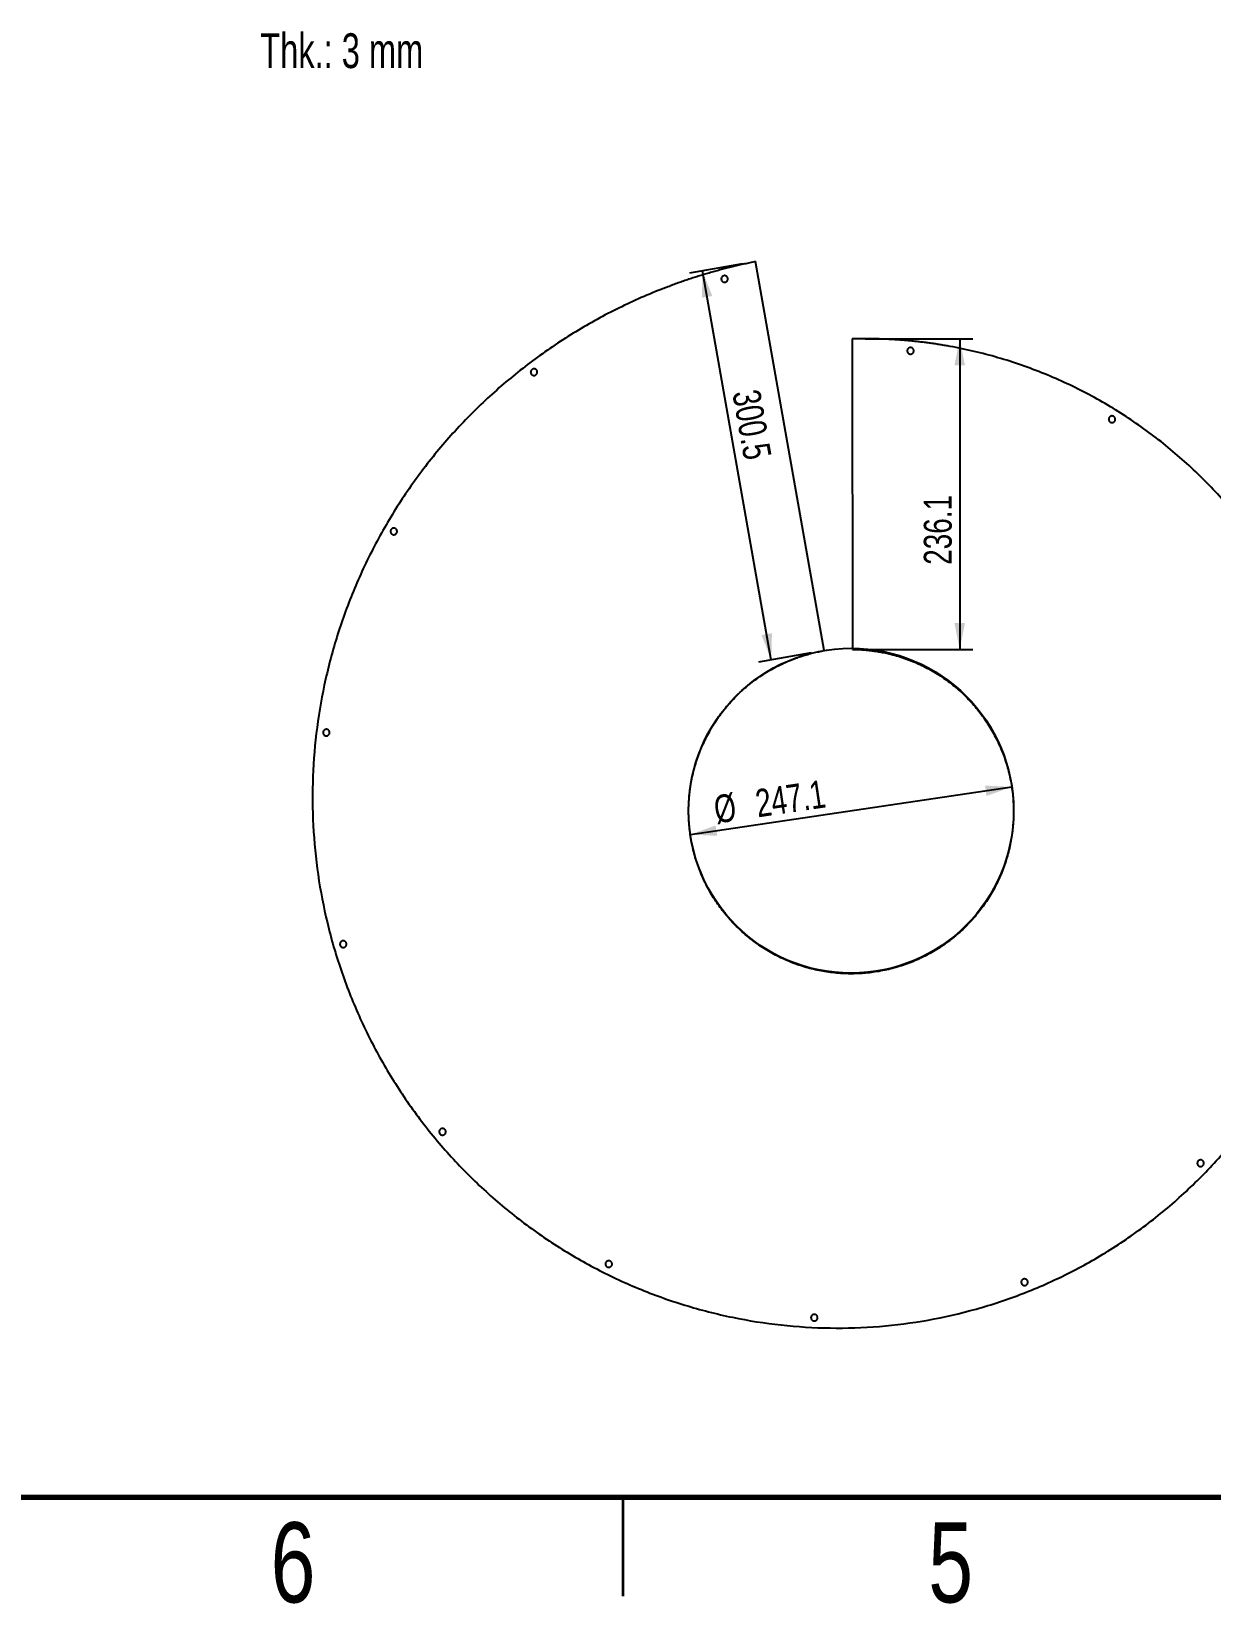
# Model space of a CAD drawing. Header units: millimetres. Extents: x 12 to 2088, y 10 to 1476.
# Drawn here: x 575 to 1023, y 10 to 607 of the extents above; entities that cross this region are included whole.
import ezdxf

# ---------------------------------------------------------------- set-up
doc = ezdxf.new("R2010")
doc.units = ezdxf.units.MM
doc.header["$LTSCALE"] = 5
doc.layers.add('SHEET', color=179, linetype='Continuous')
doc.styles.add('SLDTEXTSTYLE0', font='TXT', dxfattribs={"width": 0.75})
doc.styles.add('SLDTEXTSTYLE4', font='TXT', dxfattribs={"width": 0.7})
doc.dimstyles.new('SLDDIMSTYLE5', dxfattribs={"dimtxt": 10.583333, "dimasz": 10, "dimexe": 0, "dimexo": 0.0625, "dimgap": 2.645833, "dimtad": 1, "dimdec": 1, "dimlfac": 2, "dimrnd": 1e-09, "dimzin": 12, "dimdsep": 46, "dimtxsty": 'SLDTEXTSTYLE0', "dimsah": 1, "dimcen": 0.09, "dimadec": 0, "dimazin": 3, "dimtfac": 1, "dimtdec": 1, "dimtofl": 0, "dimtmove": 0, "dimatfit": 3, "dimfxl": 1, "dimfrac": 2, "dimtolj": 1, "dimtzin": 12, "dimarcsym": 0})
doc.dimstyles.new('SLDDIMSTYLE6', dxfattribs={"dimtxt": 10.583333, "dimasz": 10, "dimexe": 0, "dimexo": 0.0625, "dimgap": 2.645833, "dimtad": 1, "dimdec": 1, "dimlfac": 2, "dimrnd": 1e-09, "dimzin": 12, "dimdsep": 46, "dimtxsty": 'SLDTEXTSTYLE0', "dimsah": 1, "dimcen": 0, "dimadec": 0, "dimazin": 3, "dimtfac": 1, "dimtdec": 1, "dimtmove": 0, "dimatfit": 3, "dimfxl": 1, "dimfrac": 2, "dimtolj": 1, "dimtzin": 12, "dimarcsym": 0})

# ---------------------------------------------------------------- blocks, each defined once
blk = doc.blocks.new('_D_14')
at = {"layer": 'SHEET'}
blk.add_line((825.73, 302.11), (947.93, 320.21), dxfattribs=at)
for points in [[(947.93, 320.21), (937.75, 320.73), (938.33, 316.77)], [(825.73, 302.11), (835.92, 301.6), (835.33, 305.55)]]:
    blk.add_solid(points, dxfattribs=at)
at = {"layer": 'SHEET', "char_height": 10.583, "attachment_point": 1, "rotation": 8.42723, "style": 'SLDTEXTSTYLE0'}
for s, insert in [('%%c', (834.05, 316.72)), ('247.1', (849.85, 319.07))]:
    blk.add_mtext(s, dxfattribs=dict(at, insert=insert))
blk = doc.blocks.new('_D_15')
at = {"layer": 'SHEET'}
for p, q in [((892.22, 490.55), (933.12, 490.55)), ((928.12, 490.55), (928.12, 372.52)), ((892.38, 372.52), (933.12, 372.52))]:
    blk.add_line(p, q, dxfattribs=at)
for points in [[(928.12, 490.55), (926.12, 480.55), (930.12, 480.55)], [(928.12, 372.52), (930.12, 382.52), (926.12, 382.52)]]:
    blk.add_solid(points, dxfattribs=at)
at = {"layer": 'SHEET', "insert": (914.48, 404.67), "char_height": 10.583, "attachment_point": 1, "rotation": 90, "style": 'SLDTEXTSTYLE0'}
blk.add_mtext('236.1', dxfattribs=at)
blk = doc.blocks.new('_D_16')
at = {"layer": 'SHEET'}
for p, q in [((845.55, 519.08), (825.44, 515.53)), ((856.51, 368.47), (830.36, 516.4)), ((871.69, 371.15), (851.58, 367.6))]:
    blk.add_line(p, q, dxfattribs=at)
for points in [[(830.36, 516.4), (830.13, 506.21), (834.07, 506.9)], [(856.51, 368.47), (856.74, 378.66), (852.8, 377.97)]]:
    blk.add_solid(points, dxfattribs=at)
at = {"layer": 'SHEET', "insert": (852.07, 471.98), "char_height": 10.583, "attachment_point": 1, "rotation": 280.02247, "style": 'SLDTEXTSTYLE0'}
blk.add_mtext('300.5', dxfattribs=at)

msp = doc.modelspace()

# ---------------------------------------------------------------- linework, layer by layer
at = {"color": 7, "linetype": 'Continuous', "lineweight": 25}
for p, q in [((876.613, 372.022), (850.469, 519.955)), ((887.223, 490.551), (887.376, 372.524))]:
    msp.add_line(p, q, dxfattribs=at)
at = {"color": 7, "linetype": 'Continuous', "lineweight": 70}
msp.add_line((2050, 50), (50, 50), dxfattribs=at)
at = {"color": 7, "linetype": 'Continuous', "lineweight": 35}
msp.add_line((800, 50), (800, 12.5), dxfattribs=at)
at = {"color": 7, "linetype": 'Continuous', "lineweight": 25}
for points, knots in [([(850.469, 519.955), (850.119, 519.884), (849.418, 519.743), (848.369, 519.524), (847.322, 519.301), (846.276, 519.072), (845.231, 518.838), (844.188, 518.599), (843.147, 518.355), (842.107, 518.106), (841.069, 517.851), (840.032, 517.591), (838.997, 517.326), (837.963, 517.056), (836.931, 516.781), (835.901, 516.5), (834.872, 516.215), (833.844, 515.924), (832.818, 515.628), (831.794, 515.326), (830.771, 515.02), (829.75, 514.708), (828.73, 514.392), (827.712, 514.07), (826.695, 513.742), (825.68, 513.41), (824.666, 513.072), (823.654, 512.73), (822.644, 512.382), (821.635, 512.029), (820.627, 511.67), (819.621, 511.307), (818.617, 510.938), (817.614, 510.564), (816.613, 510.185), (815.613, 509.801), (812.038, 508.407), (805.952, 505.859), (797.491, 501.866), (789.218, 497.502), (781.143, 492.77), (773.283, 487.686), (765.662, 482.259), (758.293, 476.498), (748.819, 468.384), (737.664, 457.462), (725.515, 443.205), (714.687, 427.926), (705.283, 411.726), (697.369, 394.753), (691.029, 377.127), (686.301, 359.007), (683.246, 340.525), (681.874, 321.847), (682.222, 303.118), (684.267, 284.503), (688.021, 266.15), (693.432, 248.221), (700.482, 230.865), (709.091, 214.234), (719.213, 198.471), (730.74, 183.711), (743.601, 170.09), (757.664, 157.722), (772.831, 146.726), (788.951, 137.192), (805.904, 129.22), (823.523, 122.87), (841.671, 118.22), (860.17, 115.296), (878.869, 114.15), (897.588, 114.775), (916.166, 117.194), (934.425, 121.363), (952.203, 127.275), (969.33, 134.854), (985.646, 144.061), (1001.001, 154.786), (1015.241, 166.961), (1028.237, 180.448), (1039.853, 195.148), (1049.986, 210.9), (1058.521, 227.58), (1065.388, 245.006), (1070.495, 263.032), (1073.811, 281.467), (1075.274, 300.145), (1074.89, 318.872), (1072.629, 337.473), (1068.539, 355.753), (1062.624, 373.532), (1054.971, 390.627), (1045.621, 406.865), (1034.694, 422.079), (1022.269, 436.103), (1008.498, 448.8), (995.986, 458.155), (985.456, 464.844), (977.311, 469.449), (968.944, 473.626), (960.364, 477.371), (951.602, 480.673), (942.688, 483.517), (933.644, 485.894), (926.925, 487.293), (922.62, 488.051), (920.768, 488.358), (918.915, 488.645), (917.061, 488.913), (915.206, 489.161), (913.349, 489.39), (911.491, 489.6), (909.632, 489.79), (907.772, 489.96), (905.91, 490.111), (904.047, 490.243), (902.183, 490.355), (900.317, 490.448), (898.45, 490.522), (896.582, 490.576), (894.712, 490.61), (892.842, 490.625), (890.97, 490.621), (889.096, 490.598), (887.847, 490.567), (887.223, 490.551)], [0, 0, 0, 0, 0.00089551, 0.00179064, 0.00268539, 0.0035798, 0.00447389, 0.00536768, 0.00626119, 0.00715445, 0.00804747, 0.00894029, 0.00983293, 0.0107254, 0.01161773, 0.01250994, 0.01340206, 0.01429411, 0.01518611, 0.01607809, 0.01697006, 0.01786205, 0.01875409, 0.01964619, 0.02053839, 0.02143069, 0.02232313, 0.02321573, 0.0241085, 0.02500148, 0.02589469, 0.02678815, 0.02768187, 0.0285759, 0.02947024, 0.03036491, 0.03125996, 0.03908656, 0.0468947, 0.05469982, 0.06251737, 0.07034356, 0.07815147, 0.08595667, 0.09377475, 0.10940531, 0.12502428, 0.1406547, 0.15627369, 0.17190414, 0.18752301, 0.20315248, 0.21877226, 0.23440349, 0.2500214, 0.26565246, 0.28127043, 0.29690194, 0.31251939, 0.32815086, 0.3437682, 0.35939911, 0.37501696, 0.39064749, 0.40626557, 0.4218957, 0.4375141, 0.45314414, 0.46876249, 0.48439311, 0.5000108, 0.51564161, 0.53125896, 0.54689083, 0.56250704, 0.57813751, 0.59375496, 0.60938559, 0.62500278, 0.64063263, 0.65625045, 0.6718805, 0.68749802, 0.70312957, 0.7187454, 0.73437602, 0.74999265, 0.76562169, 0.78123975, 0.79687309, 0.81248672, 0.82811864, 0.84373353, 0.8593649, 0.87498021, 0.89060971, 0.90622672, 0.91405679, 0.9218625, 0.92966448, 0.93748341, 0.94531392, 0.95311959, 0.96092132, 0.96874, 0.97030936, 0.97187703, 0.9734432, 0.97500802, 0.97657166, 0.97813429, 0.97969608, 0.9812572, 0.98281782, 0.98437811, 0.98593823, 0.98749836, 0.98905867, 0.99061933, 0.9921805, 0.99374235, 0.99530506, 0.99686879, 0.99843372, 1, 1, 1, 1]), ([(838.617, 514.627), (838.728, 514.638), (838.948, 514.635), (839.267, 514.54), (839.547, 514.363), (839.779, 514.126), (839.937, 513.834), (840.008, 513.51), (840.003, 513.179), (839.905, 512.861), (839.724, 512.583), (839.485, 512.353), (839.191, 512.197), (838.867, 512.126), (838.535, 512.13), (838.216, 512.225), (837.936, 512.403), (837.704, 512.639), (837.546, 512.932), (837.475, 513.255), (837.48, 513.587), (837.578, 513.905), (837.759, 514.183), (837.998, 514.413), (838.292, 514.569), (838.507, 514.615), (838.617, 514.627)], [0, 0, 0, 0, 0.0422133, 0.0828822, 0.1250037, 0.1672036, 0.2078366, 0.2499997, 0.2920714, 0.3327078, 0.3749957, 0.4170593, 0.4577312, 0.4999967, 0.5421893, 0.5828554, 0.6249967, 0.6671861, 0.7078178, 0.7499919, 0.7920619, 0.8327, 0.8749894, 0.9170903, 0.9577625, 1, 1, 1, 1]), ([(909.522, 487.284), (909.633, 487.275), (909.848, 487.232), (910.145, 487.082), (910.389, 486.856), (910.577, 486.582), (910.681, 486.266), (910.693, 485.935), (910.628, 485.609), (910.475, 485.313), (910.247, 485.072), (909.97, 484.889), (909.652, 484.79), (909.32, 484.78), (908.993, 484.844), (908.696, 484.994), (908.452, 485.219), (908.265, 485.494), (908.161, 485.811), (908.148, 486.142), (908.213, 486.467), (908.367, 486.763), (908.595, 487.004), (908.872, 487.187), (909.19, 487.287), (909.41, 487.294), (909.522, 487.284)], [0, 0, 0, 0, 0.0421826, 0.082841, 0.124932, 0.1672415, 0.207852, 0.2498711, 0.2919826, 0.3326455, 0.3749551, 0.4168765, 0.4575242, 0.4998976, 0.5421451, 0.5827999, 0.6248409, 0.6672007, 0.7078723, 0.7499437, 0.7919796, 0.8326435, 0.8750473, 0.9170086, 0.9576572, 1, 1, 1, 1]), ([(766.16, 479.185), (766.271, 479.196), (766.49, 479.193), (766.809, 479.098), (767.088, 478.92), (767.319, 478.682), (767.475, 478.388), (767.543, 478.064), (767.536, 477.733), (767.437, 477.415), (767.256, 477.137), (767.017, 476.907), (766.724, 476.75), (766.4, 476.679), (766.068, 476.682), (765.749, 476.777), (765.47, 476.956), (765.24, 477.194), (765.083, 477.488), (765.015, 477.813), (765.022, 478.144), (765.121, 478.462), (765.302, 478.74), (765.541, 478.97), (765.835, 479.127), (766.049, 479.173), (766.16, 479.185)], [0, 0, 0, 0, 0.0422335, 0.0828744, 0.1249724, 0.1670992, 0.2077188, 0.2499417, 0.2919738, 0.3326229, 0.3749155, 0.4170473, 0.4577148, 0.4998913, 0.5422021, 0.5828412, 0.6248818, 0.6670524, 0.7077348, 0.7500175, 0.7919807, 0.8326317, 0.8750135, 0.9171573, 0.957826, 1, 1, 1, 1]), ([(986.086, 461.26), (986.197, 461.253), (986.413, 461.214), (986.713, 461.069), (986.962, 460.848), (987.155, 460.578), (987.267, 460.264), (987.288, 459.933), (987.234, 459.606), (987.089, 459.305), (986.869, 459.058), (986.597, 458.867), (986.282, 458.76), (985.95, 458.744), (985.623, 458.802), (985.323, 458.947), (985.075, 459.168), (984.881, 459.438), (984.769, 459.752), (984.748, 460.083), (984.803, 460.41), (984.947, 460.711), (985.168, 460.959), (985.439, 461.149), (985.754, 461.256), (985.975, 461.267), (986.086, 461.26)], [0, 0, 0, 0, 0.0420964, 0.0827656, 0.124958, 0.1672653, 0.2079133, 0.2499302, 0.2921508, 0.3328191, 0.37504, 0.4169772, 0.4576029, 0.5000037, 0.5420663, 0.5827328, 0.6249546, 0.6672667, 0.7079124, 0.7499215, 0.7921353, 0.8328029, 0.8750309, 0.9169987, 0.9576256, 1, 1, 1, 1]), ([(712.85, 418.619), (712.961, 418.632), (713.181, 418.631), (713.5, 418.538), (713.78, 418.36), (714.012, 418.124), (714.169, 417.83), (714.239, 417.506), (714.235, 417.175), (714.14, 416.856), (713.962, 416.576), (713.726, 416.342), (713.435, 416.182), (713.111, 416.108), (712.78, 416.108), (712.46, 416.202), (712.181, 416.379), (711.949, 416.616), (711.791, 416.909), (711.721, 417.233), (711.725, 417.565), (711.821, 417.884), (711.998, 418.164), (712.234, 418.398), (712.526, 418.558), (712.74, 418.607), (712.85, 418.619)], [0, 0, 0, 0, 0.0422118, 0.0828431, 0.1249931, 0.167057, 0.2076958, 0.2499894, 0.2920576, 0.3327311, 0.3749906, 0.4171905, 0.4578546, 0.4999904, 0.5421771, 0.5828072, 0.624985, 0.6670474, 0.7076871, 0.749983, 0.7920551, 0.8327307, 0.8749917, 0.917204, 0.9578691, 1, 1, 1, 1]), ([(887.376, 372.524), (887.563, 372.522), (887.936, 372.518), (888.497, 372.507), (889.057, 372.49), (889.617, 372.469), (890.177, 372.442), (890.737, 372.41), (891.296, 372.373), (891.854, 372.331), (892.413, 372.284), (892.971, 372.232), (893.528, 372.174), (894.086, 372.112), (894.643, 372.044), (895.199, 371.972), (895.755, 371.894), (896.311, 371.811), (896.867, 371.723), (897.422, 371.629), (897.977, 371.531), (898.532, 371.428), (899.87, 371.166), (901.975, 370.692), (904.819, 369.907), (907.617, 368.989), (911.281, 367.588), (915.736, 365.506), (920.82, 362.503), (925.601, 359.035), (930.02, 355.128), (934.045, 350.816), (937.641, 346.132), (940.78, 341.131), (943.422, 335.857), (945.547, 330.354), (947.134, 324.666), (948.181, 318.854), (948.663, 312.976), (948.581, 307.078), (947.932, 301.208), (946.734, 295.425), (944.989, 289.791), (942.713, 284.35), (939.921, 279.145), (936.653, 274.226), (932.933, 269.649), (928.792, 265.449), (924.261, 261.661), (919.395, 258.315), (914.236, 255.455), (908.828, 253.102), (903.212, 251.276), (897.45, 249.984), (891.597, 249.253), (885.701, 249.084), (879.808, 249.482), (873.98, 250.431), (868.276, 251.932), (862.741, 253.972), (857.421, 256.536), (852.366, 259.587), (847.631, 263.105), (843.254, 267.058), (839.271, 271.419), (835.715, 276.133), (832.63, 281.161), (830.039, 286.459), (827.966, 291.989), (826.419, 297.689), (825.427, 303.503), (824.994, 309.385), (825.127, 315.289), (825.812, 321.155), (827.054, 326.921), (828.84, 332.542), (831.159, 337.973), (833.976, 343.163), (837.273, 348.054), (841.021, 352.608), (845.194, 356.788), (849.738, 360.559), (853.806, 363.322), (857.2, 365.289), (859.816, 366.642), (862.498, 367.87), (864.659, 368.739), (866.26, 369.324), (867.277, 369.675), (868.298, 370.009), (869.323, 370.325), (870.352, 370.622), (871.386, 370.901), (872.423, 371.162), (873.465, 371.405), (874.51, 371.63), (875.559, 371.837), (876.262, 371.96), (876.613, 372.022)], [0, 0, 0, 0, 0.0014875, 0.0029743, 0.0044606, 0.0059464, 0.007432, 0.0089173, 0.0104026, 0.011888, 0.0133736, 0.0148594, 0.0163458, 0.0178327, 0.0193202, 0.0208086, 0.022298, 0.0237883, 0.0252799, 0.0267728, 0.0282671, 0.029763, 0.0312605, 0.0391085, 0.0469222, 0.0547194, 0.0625181, 0.0781132, 0.0937668, 0.1094209, 0.1250154, 0.1406138, 0.1562641, 0.1719146, 0.1875128, 0.2031105, 0.2187615, 0.234415, 0.2500102, 0.2656038, 0.2812588, 0.2969153, 0.3125075, 0.3281022, 0.3437562, 0.359415, 0.3750049, 0.3906009, 0.4062536, 0.4219086, 0.4375023, 0.4530995, 0.468751, 0.4844034, 0.4999997, 0.5155983, 0.5312485, 0.5469023, 0.5624972, 0.5780966, 0.5937459, 0.6094003, 0.6249946, 0.6405923, 0.6562434, 0.6718976, 0.6874921, 0.7030874, 0.7187408, 0.7343976, 0.7499896, 0.7655845, 0.7812383, 0.7968959, 0.8124871, 0.8280815, 0.8437358, 0.8593917, 0.8749846, 0.8905787, 0.9062334, 0.9218894, 0.9374821, 0.9452839, 0.9530823, 0.960895, 0.9687398, 0.971599, 0.9744522, 0.9773002, 0.9801438, 0.982984, 0.9858216, 0.9886574, 0.9914923, 0.9943271, 0.9971627, 1, 1, 1, 1]), ([(687.197, 342.104), (687.308, 342.118), (687.527, 342.121), (687.848, 342.032), (688.13, 341.858), (688.365, 341.624), (688.527, 341.334), (688.604, 341.011), (688.607, 340.679), (688.518, 340.358), (688.347, 340.074), (688.116, 339.836), (687.827, 339.67), (687.506, 339.591), (687.174, 339.588), (686.853, 339.677), (686.571, 339.851), (686.335, 340.084), (686.173, 340.375), (686.097, 340.698), (686.094, 341.03), (686.183, 341.351), (686.354, 341.634), (686.585, 341.873), (686.874, 342.038), (687.087, 342.091), (687.197, 342.104)], [0, 0, 0, 0, 0.0421375, 0.0827571, 0.1249668, 0.1669935, 0.2076447, 0.2499409, 0.2920725, 0.3327404, 0.3749167, 0.4172272, 0.4578641, 0.4999069, 0.5420694, 0.5827517, 0.6250421, 0.6670011, 0.7076542, 0.7500386, 0.7921584, 0.832828, 0.8750224, 0.9172504, 0.9578883, 1, 1, 1, 1]), ([(693.584, 261.648), (693.693, 261.664), (693.913, 261.67), (694.235, 261.586), (694.52, 261.417), (694.761, 261.189), (694.93, 260.902), (695.015, 260.581), (695.026, 260.25), (694.946, 259.927), (694.781, 259.639), (694.555, 259.397), (694.269, 259.226), (693.949, 259.141), (693.617, 259.131), (693.295, 259.215), (693.01, 259.384), (692.769, 259.612), (692.6, 259.899), (692.515, 260.22), (692.504, 260.551), (692.584, 260.874), (692.749, 261.162), (692.975, 261.404), (693.261, 261.576), (693.474, 261.632), (693.584, 261.648)], [0, 0, 0, 0, 0.0419938, 0.0826176, 0.1249616, 0.1670165, 0.2076754, 0.249912, 0.2921919, 0.33284, 0.3748789, 0.4171042, 0.4577799, 0.4999885, 0.5419626, 0.5825874, 0.6249538, 0.6670123, 0.707673, 0.749912, 0.7921796, 0.8328295, 0.8748851, 0.9171333, 0.9578098, 1, 1, 1, 1]), ([(731.322, 190.295), (731.432, 190.313), (731.651, 190.322), (731.974, 190.244), (732.264, 190.081), (732.509, 189.858), (732.685, 189.576), (732.778, 189.257), (732.796, 188.926), (732.722, 188.601), (732.562, 188.311), (732.34, 188.065), (732.056, 187.89), (731.737, 187.8), (731.406, 187.786), (731.082, 187.864), (730.793, 188.027), (730.547, 188.25), (730.371, 188.532), (730.279, 188.851), (730.26, 189.183), (730.334, 189.507), (730.495, 189.797), (730.717, 190.043), (731, 190.218), (731.212, 190.278), (731.322, 190.295)], [0, 0, 0, 0, 0.0419656, 0.0826104, 0.1249645, 0.1670943, 0.2077548, 0.2499146, 0.2922197, 0.3328476, 0.3748786, 0.4170343, 0.457708, 0.4999887, 0.5419432, 0.5825894, 0.6249597, 0.6670819, 0.7077443, 0.7499183, 0.7922127, 0.8328423, 0.8748858, 0.917067, 0.9577402, 1, 1, 1, 1]), ([(1019.538, 178.352), (1019.648, 178.366), (1019.868, 178.37), (1020.19, 178.283), (1020.473, 178.111), (1020.71, 177.879), (1020.873, 177.588), (1020.949, 177.266), (1020.95, 176.934), (1020.86, 176.613), (1020.686, 176.33), (1020.454, 176.093), (1020.165, 175.927), (1019.843, 175.847), (1019.511, 175.841), (1019.19, 175.928), (1018.906, 176.1), (1018.669, 176.332), (1018.506, 176.622), (1018.43, 176.945), (1018.429, 177.277), (1018.519, 177.598), (1018.692, 177.881), (1018.925, 178.118), (1019.214, 178.283), (1019.428, 178.337), (1019.538, 178.352)], [0, 0, 0, 0, 0.0421685, 0.0827954, 0.124986, 0.1670668, 0.207688, 0.2499558, 0.2919972, 0.3326605, 0.3749377, 0.4171079, 0.4577767, 0.4999219, 0.5421373, 0.5827653, 0.624894, 0.6669742, 0.7075946, 0.7498637, 0.7919848, 0.8326464, 0.874858, 0.9171024, 0.9578301, 1, 1, 1, 1]), ([(794.49, 140.017), (794.599, 140.036), (794.818, 140.048), (795.143, 139.975), (795.435, 139.816), (795.684, 139.597), (795.865, 139.317), (795.96, 139), (795.982, 138.669), (795.91, 138.344), (795.752, 138.052), (795.532, 137.805), (795.25, 137.628), (794.931, 137.536), (794.6, 137.518), (794.276, 137.591), (793.983, 137.749), (793.734, 137.968), (793.554, 138.247), (793.457, 138.565), (793.436, 138.896), (793.507, 139.221), (793.665, 139.513), (793.886, 139.76), (794.168, 139.937), (794.38, 139.999), (794.49, 140.017)], [0, 0, 0, 0, 0.042, 0.0826536, 0.1249412, 0.1672244, 0.2078635, 0.2498823, 0.2920971, 0.3327632, 0.3749666, 0.4169322, 0.45755, 0.4999074, 0.5419722, 0.5826273, 0.6248409, 0.6671119, 0.7077531, 0.7497887, 0.7920955, 0.8327627, 0.8748927, 0.9169258, 0.957604, 1, 1, 1, 1]), ([(952.569, 133.086), (952.679, 133.104), (952.899, 133.114), (953.223, 133.038), (953.512, 132.876), (953.757, 132.652), (953.931, 132.368), (954.019, 132.048), (954.032, 131.717), (953.951, 131.394), (953.786, 131.106), (953.559, 130.863), (953.275, 130.691), (952.955, 130.601), (952.623, 130.586), (952.299, 130.662), (952.01, 130.824), (951.765, 131.047), (951.591, 131.332), (951.503, 131.651), (951.49, 131.983), (951.57, 132.306), (951.736, 132.593), (951.963, 132.836), (952.247, 133.009), (952.459, 133.068), (952.569, 133.086)], [0, 0, 0, 0, 0.0422451, 0.0828817, 0.124957, 0.1671594, 0.2078233, 0.2500413, 0.2919949, 0.3326168, 0.3749833, 0.4170561, 0.4577138, 0.4999184, 0.5422002, 0.582838, 0.6248653, 0.6670698, 0.7077344, 0.7499507, 0.7919879, 0.8326082, 0.8749095, 0.9170515, 0.957767, 1, 1, 1, 1]), ([(872.631, 119.612), (872.741, 119.631), (872.96, 119.643), (873.285, 119.571), (873.578, 119.414), (873.827, 119.195), (874.007, 118.915), (874.101, 118.597), (874.12, 118.266), (874.047, 117.941), (873.887, 117.651), (873.665, 117.404), (873.382, 117.228), (873.064, 117.136), (872.732, 117.117), (872.407, 117.189), (872.115, 117.346), (871.865, 117.565), (871.685, 117.845), (871.591, 118.163), (871.572, 118.494), (871.646, 118.819), (871.805, 119.109), (872.027, 119.356), (872.31, 119.532), (872.521, 119.593), (872.631, 119.612)], [0, 0, 0, 0, 0.0421678, 0.0828295, 0.1249482, 0.1672587, 0.2078836, 0.249912, 0.2920552, 0.3327291, 0.3750222, 0.4169798, 0.4576291, 0.4999947, 0.5421296, 0.5827922, 0.6249536, 0.6672494, 0.7078762, 0.7499206, 0.7920653, 0.8327385, 0.8750304, 0.9169994, 0.9576453, 1, 1, 1, 1])]:
    msp.add_open_spline(points, degree=3, knots=knots, dxfattribs=at)
at = {"layer": 'SHEET'}
msp.add_circle((886.831, 311.162), 61.766, dxfattribs=at)

# ---------------------------------------------------------------- texts
at = {"color": 7, "linetype": 'Continuous', "lineweight": 0, "char_height": 30.48, "attachment_point": 2, "style": 'SLDTEXTSTYLE0'}
for s, insert in [('6', (674.693, 40.568)), ('5', (924.693, 40.568))]:
    msp.add_mtext(s, dxfattribs=dict(at, insert=insert))
at = {"layer": 'SHEET', "insert": (662.248, 606.794), "char_height": 13.2292, "attachment_point": 1, "style": 'SLDTEXTSTYLE4'}
msp.add_mtext('Thk.: 3 mm', dxfattribs=at)

# ---------------------------------------------------------------- dimensions: what is measured, and where the dimension line sits
at = {"layer": 'SHEET'}
for base, p1, p2, angle, picture, middle in [((830.364, 516.401), (876.613, 372.022), (850.469, 519.955), 280.02247, '_D_16', (841.696, 452.281)), ((928.123, 372.524), (887.223, 490.551), (887.376, 372.524), 90, '_D_15', (928.123, 422.259))]:
    dim = msp.add_linear_dim(base=base, p1=p1, p2=p2, angle=angle, dimstyle='SLDDIMSTYLE5', dxfattribs=at)
    dim.commit()
    dim.dimension.update_dxf_attribs({"geometry": picture, "text_midpoint": middle, "dimtype": 160})
dim = msp.add_diameter_dim_2p(p1=(825.732, 302.11), p2=(947.931, 320.214), dimstyle='SLDDIMSTYLE6', dxfattribs=at)
dim.commit()
dim.dimension.update_dxf_attribs({"geometry": '_D_14', "text_midpoint": (860.029, 307.191), "dimtype": 163})

doc.saveas('drawing.dxf')
